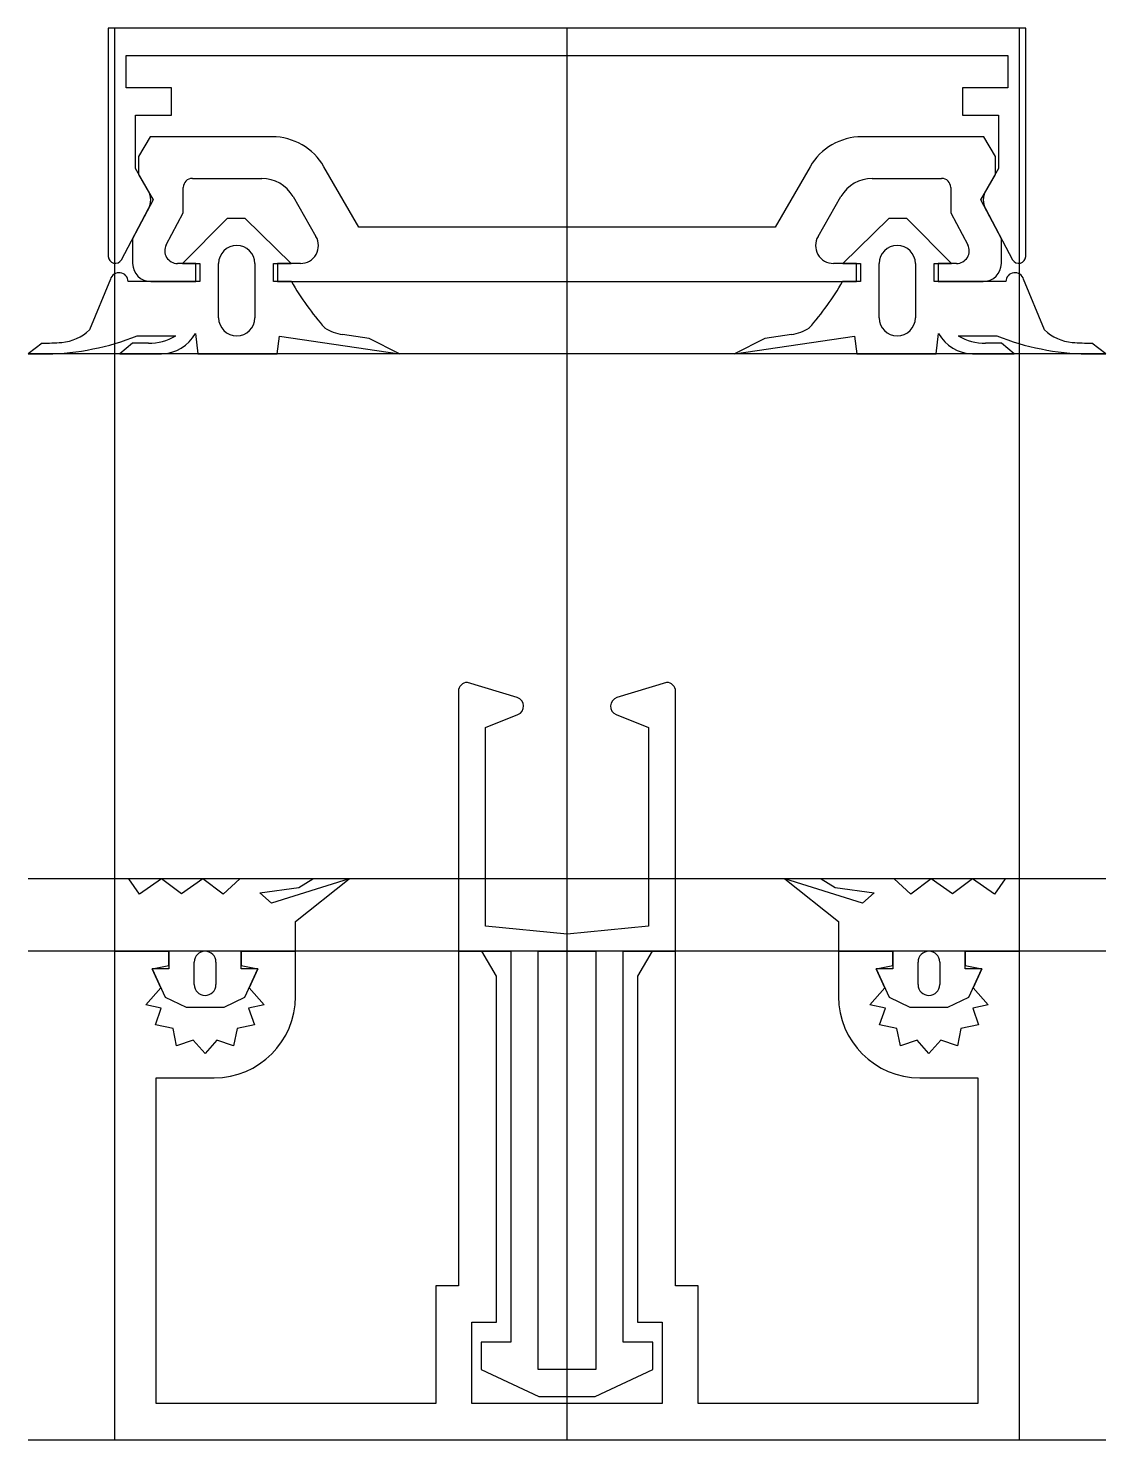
# Model space of a CAD drawing. Extents: x -29.8 to 29.8, y 0 to 78.
import ezdxf

# ---------------------------------------------------------------- set-up
doc = ezdxf.new("R2010")
doc.units = 0
doc.layers.get('0').update_dxf_attribs({"linetype": 'CONTINUOUS'})

msp = doc.modelspace()

# ---------------------------------------------------------------- linework, layer by layer
at = {"linetype": 'CONTINUOUS'}
for p, q in [((-25.35, 78), (-25.35, 65.39)), ((25.35, 78), (-25.35, 78)), ((-25, 78), (-25, 0)), ((0, 0), (0, 78)), ((25, 0), (25, 78)), ((25.35, 65.39), (25.35, 78)), ((-24.35, 74.7), (-24.35, 76.5)), ((-24.35, 76.5), (24.35, 76.5)), ((24.35, 76.5), (24.35, 74.7)), ((-21.85, 74.7), (-24.35, 74.7)), ((-21.85, 73.2), (-21.85, 74.7)), ((24.35, 74.7), (21.85, 74.7)), ((21.85, 74.7), (21.85, 73.2)), ((-23.85, 70.24), (-23.85, 73.2)), ((-23.85, 73.2), (-21.85, 73.2)), ((21.85, 73.2), (23.85, 73.2)), ((23.85, 73.2), (23.85, 70.24)), ((-23.04, 72), (-23.67, 70.92)), ((-16.29, 72), (-23.04, 72)), ((23.04, 72), (16.29, 72)), ((23.67, 70.92), (23.04, 72)), ((-23.13, 69), (-23.85, 70.24)), ((-23.67, 70.92), (-23.67, 69.92)), ((-11.5, 67), (-13.43, 70.35)), ((13.43, 70.35), (11.5, 67)), ((23.85, 70.24), (23.13, 69)), ((23.67, 69.92), (23.67, 70.92)), ((-23.67, 69.92), (-22.86, 68.52)), ((-20.7, 69.7), (-16.87, 69.7)), ((16.87, 69.7), (20.7, 69.7)), ((22.86, 68.52), (23.67, 69.92)), ((-21.2, 67.8), (-21.2, 69.2)), ((-15.14, 68.7), (-13.87, 66.5)), ((13.87, 66.5), (15.14, 68.7)), ((21.2, 69.2), (21.2, 67.8)), ((-24.62, 65.21), (-23.12, 68.03)), ((-22.86, 68.52), (-24, 66.37)), ((24, 66.37), (22.86, 68.52)), ((23.12, 68.03), (24.62, 65.21)), ((-22.14, 66.03), (-21.2, 67.8)), ((-18.77, 67.49), (-21.25, 65)), ((-17.78, 67.49), (-18.77, 67.49)), ((-15.25, 65), (-17.78, 67.49)), ((17.78, 67.49), (15.25, 65)), ((18.77, 67.49), (17.78, 67.49)), ((21.25, 65), (18.77, 67.49)), ((21.2, 67.8), (22.14, 66.03)), ((-24, 66.37), (-24, 65)), ((11.5, 67), (-11.5, 67)), ((24, 65), (24, 66.37)), ((-20.5, 65), (-21.52, 65)), ((-21.25, 65), (-20.29, 65)), ((-20.5, 64), (-20.5, 65)), ((-20.29, 65), (-20.29, 64)), ((-19.25, 62), (-19.25, 65)), ((-17.25, 65), (-17.25, 62)), ((-16.21, 64), (-16.21, 65)), ((-16.21, 65), (-15.25, 65)), ((-14.73, 65), (-16, 65)), ((-16, 65), (-16, 64)), ((16, 65), (14.73, 65)), ((15.25, 65), (16.21, 65)), ((16, 64), (16, 65)), ((16.21, 65), (16.21, 64)), ((17.25, 62), (17.25, 65)), ((19.25, 65), (19.25, 62)), ((20.29, 64), (20.29, 65)), ((20.29, 65), (21.25, 65)), ((21.52, 65), (20.5, 65)), ((20.5, 65), (20.5, 64)), ((-25.23, 64.13), (-26.39, 61.33)), ((-20.29, 64), (-24.25, 64)), ((-23, 64), (-20.5, 64)), ((-15.23, 64), (-16.21, 64)), ((-16, 64), (16, 64)), ((16.21, 64), (15.23, 64)), ((24.25, 64), (20.29, 64)), ((20.5, 64), (23, 64)), ((26.39, 61.33), (25.23, 64.13)), ((-23.75, 61), (-21.62, 61)), ((-20.53, 61.14), (-20.4, 60)), ((-16.01, 60), (-15.89, 60.98)), ((-15.89, 60.98), (-9.25, 60)), ((-10.93, 60.86), (-12.41, 61.07)), ((-9.25, 60), (-10.93, 60.86)), ((9.25, 60), (15.89, 60.98)), ((10.93, 60.86), (9.25, 60)), ((12.41, 61.07), (10.93, 60.86)), ((15.89, 60.98), (16.01, 60)), ((20.4, 60), (20.53, 61.14)), ((21.62, 61), (23.75, 61)), ((-29, 60.6), (-29.77, 60)), ((-24.01, 60.6), (-24.7, 60)), ((-23.13, 60.6), (-24.01, 60.6)), ((24.01, 60.6), (23.13, 60.6)), ((24.7, 60), (24.01, 60.6)), ((29.77, 60), (29, 60.6)), ((29.77, 60), (-29.77, 60)), ((-29.77, 60), (-28.74, 60)), ((-24.7, 60), (-22.4, 60)), ((-20.4, 60), (-16.01, 60)), ((16.01, 60), (20.4, 60)), ((22.4, 60), (24.7, 60)), ((28.74, 60), (29.77, 60)), ((-6, 41.35), (-6, 27)), ((-2.75, 41.01), (-5.5, 41.85)), ((5.5, 41.85), (2.76, 41.01)), ((6, 27), (6, 41.35)), ((-4.5, 39.35), (-2.71, 40.07)), ((2.71, 40.07), (4.5, 39.35)), ((-4.5, 28.39), (-4.5, 39.35)), ((4.5, 39.35), (4.5, 28.39)), ((29.77, 31), (-29.77, 31)), ((-24.22, 31), (-25, 31)), ((-25, 31), (-25, 27)), ((-23.62, 30.15), (-24.22, 31)), ((-22.4, 31), (-23.62, 30.15)), ((-21.3, 30.17), (-22.4, 31)), ((-20.12, 31), (-21.3, 30.17)), ((-18.99, 30.15), (-20.12, 31)), ((-18.07, 31), (-18.99, 30.15)), ((-14.05, 31), (-18.07, 31)), ((-16.98, 30.22), (-14.82, 30.52)), ((-12.03, 31), (-16.32, 29.65)), ((-15, 28.64), (-12.03, 31)), ((-14.82, 30.52), (-14.05, 31)), ((16.32, 29.65), (12.03, 31)), ((12.03, 31), (15, 28.64)), ((18.07, 31), (14.05, 31)), ((14.05, 31), (14.82, 30.52)), ((14.82, 30.52), (16.98, 30.22)), ((18.99, 30.15), (18.07, 31)), ((20.12, 31), (18.99, 30.15)), ((21.3, 30.17), (20.12, 31)), ((22.4, 31), (21.3, 30.17)), ((23.62, 30.15), (22.4, 31)), ((24.22, 31), (23.62, 30.15)), ((25, 31), (24.22, 31)), ((25, 27), (25, 31)), ((-16.32, 29.65), (-16.98, 30.22)), ((16.98, 30.22), (16.32, 29.65)), ((-15, 27), (-15, 28.64)), ((0, 27.94), (-4.5, 28.39)), ((4.5, 28.39), (0, 27.94)), ((15, 28.64), (15, 27)), ((29.77, 27), (-29.77, 27)), ((-22, 27), (-25, 27)), ((-25, 27), (-25, 0)), ((-25, 27), (-22, 27)), ((-22, 26.21), (-22, 27)), ((-22, 27), (-22, 26.03)), ((-15, 27), (-18.01, 27)), ((-18.01, 27), (-18.01, 26.21)), ((-18.01, 26.03), (-18.01, 27)), ((-18.01, 27), (-15, 27)), ((-15, 24.5), (-15, 27)), ((-6, 27), (-3.1, 27)), ((-4.7, 27), (-6, 27)), ((-6, 27), (-6, 8.5)), ((-3.9, 25.61), (-4.7, 27)), ((-3.1, 27), (-3.1, 5.39)), ((-1.6, 27), (1.6, 27)), ((-1.6, 3.89), (-1.6, 27)), ((1.6, 27), (1.6, 3.89)), ((3.1, 5.39), (3.1, 27)), ((3.1, 27), (6, 27)), ((4.7, 27), (3.9, 25.61)), ((6, 27), (4.7, 27)), ((6, 8.5), (6, 27)), ((15, 27), (18.01, 27)), ((18.01, 27), (15, 27)), ((15, 27), (15, 24.5)), ((18.01, 27), (18.01, 26.03)), ((18.01, 26.21), (18.01, 27)), ((22, 26.03), (22, 27)), ((22, 27), (25, 27)), ((25, 27), (22, 27)), ((22, 27), (22, 26.21)), ((25, 0), (25, 27)), ((-22.92, 26.03), (-22, 26.21)), ((-22.44, 24.98), (-22.92, 26.03)), ((-22, 26.03), (-22.92, 26.03)), ((-22.92, 26.03), (-22.2, 24.45)), ((-20.6, 25.15), (-20.6, 26.4)), ((-19.4, 26.4), (-19.4, 25.15)), ((-18.01, 26.21), (-17.08, 26.03)), ((-17.08, 26.03), (-18.01, 26.03)), ((-17.8, 24.45), (-17.08, 26.03)), ((-17.08, 26.03), (-17.56, 24.98)), ((17.08, 26.03), (18.01, 26.21)), ((18.01, 26.03), (17.08, 26.03)), ((17.08, 26.03), (17.8, 24.45)), ((17.56, 24.98), (17.08, 26.03)), ((19.4, 25.15), (19.4, 26.4)), ((20.6, 26.4), (20.6, 25.15)), ((22, 26.21), (22.92, 26.03)), ((22.92, 26.03), (22, 26.03)), ((22.2, 24.45), (22.92, 26.03)), ((22.92, 26.03), (22.44, 24.98)), ((-23.27, 24.03), (-22.44, 24.98)), ((-17.56, 24.98), (-16.74, 24.03)), ((-3.9, 6.5), (-3.9, 25.61)), ((3.9, 25.61), (3.9, 6.5)), ((16.74, 24.03), (17.56, 24.98)), ((22.44, 24.98), (23.27, 24.03)), ((-22.2, 24.45), (-21.05, 23.9)), ((-18.95, 23.9), (-17.8, 24.45)), ((17.8, 24.45), (18.95, 23.9)), ((21.05, 23.9), (22.2, 24.45)), ((-22.42, 23.85), (-23.27, 24.03)), ((-22.73, 22.92), (-22.42, 23.85)), ((-21.05, 23.9), (-20, 23.9)), ((-20, 23.9), (-18.95, 23.9)), ((-16.74, 24.03), (-17.59, 23.85)), ((-17.59, 23.85), (-17.27, 22.92)), ((17.59, 23.85), (16.74, 24.03)), ((17.27, 22.92), (17.59, 23.85)), ((18.95, 23.9), (20, 23.9)), ((20, 23.9), (21.05, 23.9)), ((23.27, 24.03), (22.42, 23.85)), ((22.42, 23.85), (22.73, 22.92)), ((-21.77, 22.73), (-22.73, 22.92)), ((-21.58, 21.77), (-21.77, 22.73)), ((-18.23, 22.73), (-18.43, 21.77)), ((-17.27, 22.92), (-18.23, 22.73)), ((18.23, 22.73), (17.27, 22.92)), ((18.43, 21.77), (18.23, 22.73)), ((21.77, 22.73), (21.58, 21.77)), ((22.73, 22.92), (21.77, 22.73)), ((-20.65, 22.08), (-21.58, 21.77)), ((-20, 21.35), (-20.65, 22.08)), ((-19.35, 22.08), (-20, 21.35)), ((-18.43, 21.77), (-19.35, 22.08)), ((19.35, 22.08), (18.43, 21.77)), ((20, 21.35), (19.35, 22.08)), ((20.65, 22.08), (20, 21.35)), ((21.58, 21.77), (20.65, 22.08)), ((-22.7, 2), (-22.7, 20)), ((-22.7, 20), (-19.5, 20)), ((19.5, 20), (22.7, 20)), ((22.7, 20), (22.7, 2)), ((-6, 8.5), (-7.25, 8.5)), ((-7.25, 8.5), (-7.25, 2)), ((7.25, 8.5), (6, 8.5)), ((7.25, 2), (7.25, 8.5)), ((-5.25, 2), (-5.25, 6.5)), ((-5.25, 6.5), (-3.9, 6.5)), ((3.9, 6.5), (5.25, 6.5)), ((5.25, 6.5), (5.25, 2)), ((-3.1, 5.39), (-4.75, 5.39)), ((-4.75, 5.39), (-4.75, 3.89)), ((4.75, 5.39), (3.1, 5.39)), ((4.75, 3.89), (4.75, 5.39)), ((-4.75, 3.89), (-1.55, 2.39)), ((1.6, 3.89), (-1.6, 3.89)), ((1.55, 2.39), (4.75, 3.89)), ((-1.55, 2.39), (1.55, 2.39)), ((-7.25, 2), (-22.7, 2)), ((5.25, 2), (-5.25, 2)), ((22.7, 2), (7.25, 2)), ((-29.77, 0), (29.77, 0)), ((-25, 0), (25, 0))]:
    msp.add_line(p, q, dxfattribs=at)
for centre, radius, start, end in [((-16.288, 68.7), 3.3, 29.99999, 90.03673), ((16.288, 68.7), 3.3, 89.96327, 150.00001), ((-20.7, 69.2), 0.5, 90, 180), ((-16.872, 67.7), 2, 29.99997, 89.94123), ((16.872, 67.7), 2, 90.05877, 150.00003), ((20.7, 69.2), 0.5, 0, 90), ((-23.999, 68.506), 1, 331.5765, 29.60482), ((23.999, 68.506), 1, 150.39518, 208.4235), ((-14.736, 66), 1, 270.34463, 30.0012), ((14.736, 66), 1, 149.9988, 269.65537), ((-21.523, 65.7), 0.7, 151.87246, 270.21852), ((-18.25, 65), 1, 0, 180), ((18.25, 65), 1, 0, 180), ((21.523, 65.7), 0.7, 269.78148, 28.12754), ((-24.96, 65.401), 0.39, 181.58452, 330.71264), ((-23, 65), 1, 180, 270), ((23, 65), 1, 270, 0), ((24.96, 65.401), 0.39, 209.28736, 358.41548), ((-24.75, 63.99), 0.5, 1.10913, 163.77818), ((-1.128, 72.195), 16.31, 210.16053, 221.25286), ((1.128, 72.195), 16.31, 318.74714, 329.83947), ((24.75, 63.99), 0.5, 16.22182, 178.89087), ((-18.25, 62), 1, 180, 0), ((18.25, 62), 1, 180, 0), ((-28.994, 74.218), 14.22, 271.02366, 291.64036), ((-28.123, 63.132), 2.5, 274.66064, 313.88824), ((-23.077, 63.45), 2.85, 268.93153, 300.74229), ((-22.476, 62.229), 2.23, 271.95782, 330.7773), ((-12.037, 63.542), 2.5, 237.22262, 261.40922), ((12.037, 63.542), 2.5, 278.59078, 302.77738), ((22.476, 62.229), 2.23, 209.2227, 268.04218), ((23.077, 63.45), 2.85, 239.25771, 271.06847), ((28.994, 74.218), 14.22, 248.35964, 268.97634), ((28.123, 63.132), 2.5, 226.11176, 265.33936), ((-28.965, 74.25), 13.65, 269.8523, 274.38989), ((28.965, 74.25), 13.65, 265.61011, 270.1477), ((-5.5, 41.35), 0.5, 90, 180), ((5.5, 41.35), 0.5, 0, 90), ((-2.899, 40.533), 0.5, 292.24174, 72.63156), ((2.904, 40.531), 0.5, 106.67929, 247.23115), ((-20, 26.4), 0.6, 90, 180), ((-20, 26.4), 0.6, 0, 90), ((20, 26.4), 0.6, 90, 180), ((20, 26.4), 0.6, 0, 90), ((-20, 25.15), 0.6, 180, 270), ((-20, 25.15), 0.6, 270, 360), ((20, 25.15), 0.6, 180, 270), ((20, 25.15), 0.6, 270, 360), ((-19.5, 24.5), 4.5, 270, 0), ((19.5, 24.5), 4.5, 180, 270)]:
    msp.add_arc(centre, radius, start, end, dxfattribs=at)

doc.saveas('drawing.dxf')
